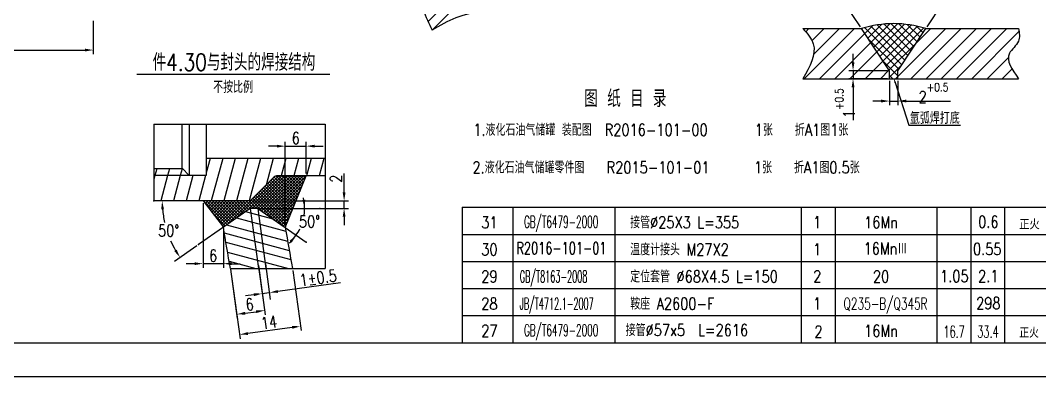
# Model space of a CAD drawing. Header units: millimetres. Extents: x -5725 to -4394, y 10788 to 11382.
# Drawn here: x -5564.2 to -5263.6, y 10788.4 to 10893.6 of the extents above; entities that cross this region are included whole.
import ezdxf
from ezdxf.enums import TextEntityAlignment as Align
from ezdxf.lldxf.tags import DXFTag

# ---------------------------------------------------------------- set-up
doc = ezdxf.new("R2010")
doc.units = ezdxf.units.MM
doc.layers.get('0').update_dxf_attribs({"lineweight": 30})
for name, color, linetype in [('1', 2, 'Continuous'), ('Layer2', 2, 'Continuous'), ('双点划线', 4, 'PHANTOM'), ('文字层', 2, 'Continuous'), ('细实线', 2, 'Continuous'), ('细实线层', 2, 'Continuous'), ('设计数据表', 7, 'Continuous')]:
    doc.layers.add(name, color=color, linetype=linetype)
doc.styles.add('HZ', font='hztxt_e.shx', dxfattribs={"width": 0.95, "bigfont": 'HZTXT.SHX'})
doc.styles.add('HZTXT', font='simplex.shx', dxfattribs={"width": 0.8, "bigfont": 'HZTXT.SHX'})
doc.styles.get("Standard").update_dxf_attribs({"font": 'txt.shx', "bigfont": 'hztxt.shx'})
doc.styles.add('设备室字体', font='simplex.shx', dxfattribs={"width": 0.8, "bigfont": 'HZTXT.SHX'})
tags = doc.linetypes.add('PHANTOM', pattern=[2.5, 1.25, -0.25, 0.25, -0.25, 0.25, -0.25]).pattern_tags.tags
tags[14:15] = [DXFTag(74, 4), DXFTag(75, 0), DXFTag(340, '0'), DXFTag(46, 1.0), DXFTag(50, 0.0), DXFTag(44, 0.0), DXFTag(45, 0.0)]
tags[12:13] = [DXFTag(74, 4), DXFTag(75, 0), DXFTag(340, '0'), DXFTag(46, 1.0), DXFTag(50, 0.0), DXFTag(44, 0.0), DXFTag(45, 0.0)]
tags[10:11] = [DXFTag(74, 4), DXFTag(75, 0), DXFTag(340, '0'), DXFTag(46, 1.0), DXFTag(50, 0.0), DXFTag(44, 0.0), DXFTag(45, 0.0)]
tags[8:9] = [DXFTag(74, 4), DXFTag(75, 0), DXFTag(340, '0'), DXFTag(46, 1.0), DXFTag(50, 0.0), DXFTag(44, 0.0), DXFTag(45, 0.0)]
tags[6:7] = [DXFTag(74, 4), DXFTag(75, 0), DXFTag(340, '0'), DXFTag(46, 1.0), DXFTag(50, 0.0), DXFTag(44, 0.0), DXFTag(45, 0.0)]
tags[4:5] = [DXFTag(74, 4), DXFTag(75, 0), DXFTag(340, '0'), DXFTag(46, 1.0), DXFTag(50, 0.0), DXFTag(44, 0.0), DXFTag(45, 0.0)]
doc.dimstyles.new('ISO-26', dxfattribs={"dimtxt": 3.5, "dimasz": 2.5, "dimexe": 1.25, "dimexo": 0.625, "dimtad": 1, "dimlfac": 20, "dimtxsty": 'Standard', "dimcen": 2.5, "dimadec": 0, "dimazin": 0, "dimtfac": 1, "dimtmove": 0, "dimatfit": 3, "dimfxl": 1.25, "dimarcsym": 0})

# ---------------------------------------------------------------- blocks, each defined once
blk = doc.blocks.new('*D151')
at = {"layer": '1', "color": 0, "lineweight": -2}
for p, q in [((-5488.58, 10856.47), (-5491.08, 10856.47)), ((-5486.08, 10833.03), (-5486.08, 10857.72)), ((-5486.08, 10856.47), (-5479.93, 10856.47)), ((-5479.93, 10848.37), (-5479.93, 10857.72)), ((-5477.43, 10856.47), (-5474.93, 10856.47))]:
    blk.add_line(p, q, dxfattribs=at)
at = {"layer": '1', "color": 0}
for points in [[(-5488.58, 10856.88), (-5488.58, 10856.05), (-5486.08, 10856.47)], [(-5477.43, 10856.88), (-5477.43, 10856.05), (-5479.93, 10856.47)]]:
    blk.add_solid(points, dxfattribs=at)
at = {"layer": 'DEFPOINTS', "color": 0}
for p in [(-5479.93, 10856.47), (-5479.93, 10847.74), (-5486.08, 10832.41)]:
    blk.add_point(p, dxfattribs=at)
at = {"layer": '1', "color": 0, "insert": (-5483.01, 10858.84), "char_height": 3.5, "attachment_point": 5, "style": 'HZTXT'}
blk.add_mtext('6', dxfattribs=at)
blk = doc.blocks.new('*D153')
at = {"layer": '1', "color": 0, "lineweight": -2}
for p, q in [((-5468.74, 10842.81), (-5468.74, 10848.42)), ((-5495.8, 10840.31), (-5467.49, 10840.31)), ((-5468.74, 10838.11), (-5468.74, 10840.31)), ((-5494.15, 10838.11), (-5467.49, 10838.11)), ((-5468.74, 10835.61), (-5468.74, 10833.11))]:
    blk.add_line(p, q, dxfattribs=at)
at = {"layer": '1', "color": 0}
for points in [[(-5469.16, 10842.81), (-5468.33, 10842.81), (-5468.74, 10840.31)], [(-5469.16, 10835.61), (-5468.33, 10835.61), (-5468.74, 10838.11)]]:
    blk.add_solid(points, dxfattribs=at)
at = {"layer": 'DEFPOINTS', "color": 0}
for p in [(-5496.42, 10840.31), (-5468.74, 10840.31), (-5494.77, 10838.11)]:
    blk.add_point(p, dxfattribs=at)
at = {"layer": '1', "color": 0, "insert": (-5471.12, 10846.86), "char_height": 3.5, "attachment_point": 5, "rotation": 90, "style": 'HZTXT'}
blk.add_mtext('2', dxfattribs=at)
blk = doc.blocks.new('*D154')
at = {"layer": '1', "color": 0, "lineweight": -2}
for p, q in [((-5510.36, 10839.68), (-5510.36, 10820.53)), ((-5504.36, 10831.92), (-5504.36, 10820.53)), ((-5512.86, 10821.78), (-5515.36, 10821.78)), ((-5504.36, 10821.78), (-5510.36, 10821.78)), ((-5501.86, 10821.78), (-5499.36, 10821.78))]:
    blk.add_line(p, q, dxfattribs=at)
at = {"layer": '1', "color": 0}
for points in [[(-5512.86, 10822.2), (-5512.86, 10821.36), (-5510.36, 10821.78)], [(-5501.86, 10822.2), (-5501.86, 10821.36), (-5504.36, 10821.78)]]:
    blk.add_solid(points, dxfattribs=at)
at = {"layer": 'DEFPOINTS', "color": 0}
for p in [(-5510.36, 10840.31), (-5504.36, 10832.55), (-5510.36, 10821.78)]:
    blk.add_point(p, dxfattribs=at)
at = {"layer": '1', "color": 0, "insert": (-5507.36, 10824.15), "char_height": 3.5, "attachment_point": 5, "style": 'HZTXT'}
blk.add_mtext('6', dxfattribs=at)
blk = doc.blocks.new('*D155')
at = {"layer": '1', "color": 0, "lineweight": -2}
for p, q in [((-5502.26, 10820.14), (-5500.25, 10805.58)), ((-5494.02, 10821.27), (-5492.02, 10806.72)), ((-5497.95, 10807.16), (-5494.66, 10807.61))]:
    blk.add_line(p, q, dxfattribs=at)
at = {"layer": '1', "color": 0}
for points in [[(-5498, 10807.57), (-5497.89, 10806.75), (-5500.42, 10806.82)], [(-5494.72, 10808.03), (-5494.61, 10807.2), (-5492.19, 10807.96)]]:
    blk.add_solid(points, dxfattribs=at)
at = {"layer": 'DEFPOINTS', "color": 0}
for p in [(-5494.11, 10821.89), (-5502.34, 10820.76), (-5492.19, 10807.96)]:
    blk.add_point(p, dxfattribs=at)
at = {"layer": '1', "color": 0, "insert": (-5496.63, 10809.74), "char_height": 3.5, "attachment_point": 5, "rotation": 7.8406, "style": 'HZTXT'}
blk.add_mtext('6', dxfattribs=at)
blk = doc.blocks.new('*D156')
at = {"layer": '1', "color": 0, "lineweight": -2}
for p, q in [((-5483.88, 10819.77), (-5481.44, 10802.07)), ((-5501.86, 10817.29), (-5499.43, 10799.59)), ((-5484.09, 10802.96), (-5497.12, 10801.17))]:
    blk.add_line(p, q, dxfattribs=at)
at = {"layer": '1', "color": 0}
for points in [[(-5497.18, 10801.58), (-5497.06, 10800.76), (-5499.6, 10800.83)], [(-5484.14, 10803.38), (-5484.03, 10802.55), (-5481.61, 10803.3)]]:
    blk.add_solid(points, dxfattribs=at)
at = {"layer": 'DEFPOINTS', "color": 0}
for p in [(-5483.96, 10820.39), (-5501.95, 10817.91), (-5499.6, 10800.83)]:
    blk.add_point(p, dxfattribs=at)
at = {"layer": '1', "color": 0, "insert": (-5490.93, 10804.42), "char_height": 3.5, "attachment_point": 5, "rotation": 7.8406, "style": 'HZTXT'}
blk.add_mtext('14', dxfattribs=at)
blk = doc.blocks.new('*D191')
at = {"layer": '1', "color": 0, "lineweight": -2}
for p, q in [((-5316.49, 10891.72), (-5320.93, 10898.39)), ((-5296.8, 10891.72), (-5292.36, 10898.39))]:
    blk.add_line(p, q, dxfattribs=at)
blk.add_arc((-5306.65, 10876.93), 24.54, 62.1991, 117.8009, dxfattribs=at)
at = {"layer": '1', "color": 0}
for points in [[(-5317.88, 10898.27), (-5318.3, 10898.99), (-5320.24, 10897.35)], [(-5294.99, 10898.99), (-5295.42, 10898.27), (-5293.05, 10897.35)]]:
    blk.add_solid(points, dxfattribs=at)
at = {"layer": 'DEFPOINTS', "color": 0}
for p in [(-5301.87, 10900.99), (-5316.14, 10891.2), (-5297.15, 10891.2), (-5307.85, 10878.74), (-5305.44, 10878.74)]:
    blk.add_point(p, dxfattribs=at)
at = {"layer": '1', "color": 0, "insert": (-5306.65, 10903.84), "char_height": 3.5, "attachment_point": 5, "style": 'HZTXT'}
blk.add_mtext('60%%d%%p5%%d', dxfattribs=at)

msp = doc.modelspace()

# ---------------------------------------------------------------- hatches: boundary and pattern name
at = {"layer": '1'}
h = msp.add_hatch(dxfattribs=at)
h.set_pattern_fill('ANSI37', color=256, scale=0.2, style=0)
h.set_pattern_definition([(45, (-5554.027, 10476.3877), (-0.4490128, 0.4490128), []), (135, (-5554.027, 10476.3877), (-0.4490128, -0.4490128), [])])
h.paths.add_polyline_path([(-5494.22376, 10838.10542), (-5483.79715, 10838.10542), (-5479.92821, 10847.74476), (-5483.54893, 10847.74476), (-5487.27592, 10847.74476), (-5488.3631, 10847.74476, 0.198912367), (-5489.42376, 10847.30542), (-5491.74174, 10844.98744), (-5496.42376, 10840.30542), (-5496.72328, 10840.30542), (-5500.45027, 10840.30542), (-5504.17727, 10840.30542), (-5507.90426, 10840.30542), (-5510.35841, 10840.30542), (-5504.35841, 10832.54952), (-5503.37083, 10833.24103), (-5500.48365, 10835.26266), (-5497.81033, 10837.13454), (-5496.42376, 10838.10542)])
h.paths.add_polyline_path([(-5486.08459, 10832.40631), (-5483.79715, 10838.10542), (-5494.22376, 10838.10542), (-5489.75444, 10834.97597)])
at = {"layer": 'Layer2'}
h = msp.add_hatch(dxfattribs=at)
h.set_pattern_fill('ANSI31', color=256, style=0)
h.set_pattern_definition([(45, (-19535.6842, 9713.0344), (-2.245064, 2.245064), [])])
edge = h.paths.add_edge_path()
edge.add_spline(control_points=[(-5333.40213, 10891.20005), (-5332.13445, 10889.71579), (-5328.39284, 10885.33492), (-5331.40832, 10879.93902), (-5333.40213, 10876.37128)], knot_values=[0, 0, 0, 0, 5.481209668, 16.178022296, 16.178022296, 16.178022296, 16.178022296], degree=3, periodic=0)
edge.add_line((-5333.40213, 10876.37128), (-5307.85069, 10876.37128))
edge.add_line((-5307.85069, 10876.37128), (-5307.85069, 10878.7382))
edge.add_line((-5307.85069, 10878.7382), (-5316.14336, 10891.20005))
edge.add_line((-5316.14336, 10891.20005), (-5333.40213, 10891.20005))
edge = h.paths.add_edge_path()
edge.add_spline(control_points=[(-5269.85391, 10876.37128), (-5271.72732, 10879.04766), (-5274.64599, 10883.2173), (-5269.11109, 10886.98115), (-5269.61997, 10889.87137), (-5269.85391, 10891.20005)], knot_values=[0, 0, 0, 0, 7.960857754, 12.402569028, 16.181904005, 16.181904005, 16.181904005, 16.181904005], degree=3, periodic=0)
edge.add_line((-5269.85391, 10891.20005), (-5297.14778, 10891.20005))
edge.add_line((-5297.14778, 10891.20005), (-5305.44044, 10878.7382))
edge.add_line((-5305.44044, 10878.7382), (-5305.44044, 10876.37128))
edge.add_line((-5305.44044, 10876.37128), (-5269.85391, 10876.37128))
h = msp.add_hatch(dxfattribs=at)
h.set_pattern_fill('ANSI37', color=256, scale=0.5, style=0)
h.set_pattern_definition([(45, (-19535.6842, 9713.0344), (-1.12253202, 1.12253202), []), (135, (-19535.6842, 9713.0344), (-1.12253202, -1.12253202), [])])
edge = h.paths.add_edge_path()
edge.add_line((-5307.85069, 10876.37128), (-5305.44044, 10876.37128))
edge.add_line((-5305.44044, 10876.37128), (-5305.44044, 10878.7382))
edge.add_line((-5305.44044, 10878.7382), (-5297.14778, 10891.20005))
edge.add_arc((-5306.64557, 10860.15027), 32.46993, 72.9916975, 107.0083025)
edge.add_line((-5316.14336, 10891.20005), (-5307.85069, 10878.7382))
edge.add_line((-5307.85069, 10878.7382), (-5307.85069, 10876.37128))

# ---------------------------------------------------------------- linework, layer by layer
for p, q in [((-5333.40213, 10891.20005), (-5316.14336, 10891.20005)), ((-5307.85069, 10878.7382), (-5316.14336, 10891.20005)), ((-5305.44044, 10878.7382), (-5297.14778, 10891.20005)), ((-5297.14778, 10891.20005), (-5269.85391, 10891.20005)), ((-5333.40213, 10876.37128), (-5307.85069, 10876.37128)), ((-5307.85069, 10876.37128), (-5307.85069, 10878.7382)), ((-5307.85069, 10876.37128), (-5269.85391, 10876.37128)), ((-5305.44044, 10876.37128), (-5305.44044, 10878.7382)), ((-5516.54508, 10849.92674), (-5516.54508, 10862.91331)), ((-5514.42376, 10862.91331), (-5514.42376, 10847.80542)), ((-5509.42376, 10862.91331), (-5509.42376, 10847.80542)), ((-5474.31613, 10852.80542), (-5509.42376, 10852.80542)), ((-5516.42376, 10849.80542), (-5524.83315, 10849.80542)), ((-5514.42376, 10847.80542), (-5516.54508, 10849.92674)), ((-5509.42376, 10847.80542), (-5514.41256, 10847.80542)), ((-5496.42376, 10840.30542), (-5489.42376, 10847.30542)), ((-5474.31613, 10847.74476), (-5488.3631, 10847.74476)), ((-5486.08459, 10832.40631), (-5479.92821, 10847.74476)), ((-5496.42376, 10840.30542), (-5524.83315, 10840.30542)), ((-5510.35841, 10840.30542), (-5504.35841, 10832.54952)), ((-5496.42376, 10838.10542), (-5504.35841, 10832.54952)), ((-5494.22376, 10838.10542), (-5496.42376, 10838.10542)), ((-5494.22376, 10838.10542), (-5486.08459, 10832.40631)), ((-5504.35841, 10832.54952), (-5511.69572, 10827.41188)), ((-5699.94305, 10798.43691), (-4893.94305, 10798.43691))]:
    msp.add_line(p, q)
for centre, radius, start, end in [((-5306.64557, 10860.15027), 32.46993, 72.9916975, 107.0083025), ((-5488.3631, 10846.24476), 1.5, 90, 135), ((-5494.22376, 10838.10542), 13.83421, 10.3681401, 12.8659739), ((-5494.22376, 10838.10542), 13.83421, 312.1340261, 314.6318599)]:
    msp.add_arc(centre, radius, start, end)
msp.add_ellipse((-4969.49755, 10581.56398), major_axis=(399.75, -692.38731), ratio=0.500938086, start_param=4.075392769, end_param=4.093125691)
for points in [[(-5445.50411, 10896.67351), (-5444.61379, 10894.67621), (-5443.71332, 10892.69581), (-5442.80286, 10890.73265)], [(-5502.25016, 10820.38526), (-5502.97998, 10824.45209), (-5503.68278, 10828.50705), (-5504.35841, 10832.54952)]]:
    msp.add_open_spline(points, degree=3)
for p in [(-5524.83315, 10840.30542), (-5496.42376, 10840.30542), (-5494.22376, 10838.10542), (-5475.9475, 10838.10542), (-5504.35841, 10832.54952), (-5486.08459, 10832.40631), (-5479.92986, 10828.09672), (-5511.69572, 10827.41188)]:
    msp.add_point(p)
at = {"layer": '1'}
for p, q in [((-5443.96115, 10893.25131), (-5437.1576, 10900.05486)), ((-5442.80286, 10890.73265), (-5436.01568, 10897.51983)), ((-5542.70955, 10893.44227), (-5542.70955, 10883.58559)), ((-5650.33019, 10884.83559), (-5545.20955, 10884.83559)), ((-5318.6352, 10881.2382), (-5318.6352, 10883.7382)), ((-5529.88615, 10877.73729), (-5472.97734, 10877.73729)), ((-5308.47569, 10878.7382), (-5319.8852, 10878.7382)), ((-5308.47569, 10876.37128), (-5319.8852, 10876.37128)), ((-5318.6352, 10878.7382), (-5318.6352, 10876.37128)), ((-5318.6352, 10873.87128), (-5318.6352, 10864.16339)), ((-5307.85069, 10875.74628), (-5307.85069, 10868.52927)), ((-5305.44044, 10875.74628), (-5305.44044, 10868.52927)), ((-5310.35069, 10869.77927), (-5312.85069, 10869.77927)), ((-5307.85069, 10869.77927), (-5305.44044, 10869.77927)), ((-5302.94044, 10869.77927), (-5289.88818, 10869.77927)), ((-5508.28189, 10852.80542), (-5509.42376, 10848.5439)), ((-5504.5549, 10852.80542), (-5507.90426, 10840.30542)), ((-5500.8279, 10852.80542), (-5504.17727, 10840.30542)), ((-5497.10091, 10852.80542), (-5500.45027, 10840.30542)), ((-5493.37391, 10852.80542), (-5496.72328, 10840.30542)), ((-5489.64692, 10852.80542), (-5491.74174, 10844.98744)), ((-5485.91992, 10852.80542), (-5487.27592, 10847.74476)), ((-5482.19293, 10852.80542), (-5483.54893, 10847.74476)), ((-5478.46594, 10852.80542), (-5479.82194, 10847.74476)), ((-5474.73894, 10852.80542), (-5476.09494, 10847.74476)), ((-5523.99371, 10849.80542), (-5524.52961, 10847.80542)), ((-5520.26672, 10849.80542), (-5520.80262, 10847.80542)), ((-5516.53973, 10849.80542), (-5517.07562, 10847.80542)), ((-5524.52961, 10847.80542), (-5524.83315, 10846.6726)), ((-5520.80262, 10847.80542), (-5522.81224, 10840.30542)), ((-5517.07562, 10847.80542), (-5519.08524, 10840.30542)), ((-5513.34863, 10847.80542), (-5515.35825, 10840.30542)), ((-5509.62164, 10847.80542), (-5511.63125, 10840.30542)), ((-5497.81033, 10837.13454), (-5489.75444, 10834.97597)), ((-5496.42376, 10838.10542), (-5493.95854, 10820.38526)), ((-5494.22376, 10838.10542), (-5475.9475, 10838.10542)), ((-5494.22376, 10838.10542), (-5491.78361, 10820.38526)), ((-5500.48365, 10835.26266), (-5485.90524, 10831.35639)), ((-5504.07129, 10830.84053), (-5484.92105, 10825.70924)), ((-5503.42424, 10833.25534), (-5485.39852, 10828.42537)), ((-5486.08459, 10832.40631), (-5479.92986, 10828.09672)), ((-5503.60956, 10828.12862), (-5484.43561, 10822.99097)), ((-5433.94305, 10830.43691), (-5253.94305, 10830.43691)), ((-5512.20769, 10827.0534), (-5518.7698, 10822.45855)), ((-5503.10209, 10825.1974), (-5485.14296, 10820.38526)), ((-5502.62407, 10822.48112), (-5494.80222, 10820.38526)), ((-5433.94305, 10822.43691), (-5253.94305, 10822.43691)), ((-5494.04339, 10821.44207), (-5492.60056, 10810.96439)), ((-5491.96848, 10821.7278), (-5490.52565, 10811.25012)), ((-5469.82335, 10816.1198), (-5488.32186, 10813.57247)), ((-5492.87339, 10812.9457), (-5490.79849, 10813.23142)), ((-5433.94305, 10814.43691), (-5253.94305, 10814.43691)), ((-5495.35002, 10812.60465), (-5497.82665, 10812.26361)), ((-5433.94305, 10806.43691), (-5253.94305, 10806.43691))]:
    msp.add_line(p, q, dxfattribs=at)
for centre, radius, start, end in [((-5494.22376, 10838.10542), 13.83421, 351.9577306, 10.3681401), ((-5493.28184, 10840.30542), 29.11506, 184.9212839, 192.5946315), ((-5494.22376, 10838.10542), 13.83421, 314.6318599, 334.1788442), ((-5493.28184, 10840.30542), 29.11506, 203.8228151, 210.0787161)]:
    msp.add_arc(centre, radius, start, end, dxfattribs=at)
msp.add_spline([(-5458.81356, 10929.87628), (-5409.07116, 10947.64039), (-5403.18466, 10903.34802), (-5435.75666, 10894.33277), (-5442.80286, 10890.73265)], degree=3, dxfattribs=at)
for points in [[(-5545.20955, 10885.25226), (-5545.20955, 10884.41893), (-5542.70955, 10884.83559)], [(-5319.05187, 10881.2382), (-5318.21853, 10881.2382), (-5318.6352, 10878.7382)], [(-5319.05187, 10873.87128), (-5318.21853, 10873.87128), (-5318.6352, 10876.37128)], [(-5310.35069, 10870.19594), (-5310.35069, 10869.36261), (-5307.85069, 10869.77927)], [(-5302.94044, 10870.19594), (-5302.94044, 10869.36261), (-5305.44044, 10869.77927)], [(-5522.3969, 10840.30542), (-5521.87328, 10837.82561), (-5522.70585, 10837.78984)], [(-5480.38955, 10838.10542), (-5481.0304, 10840.55754), (-5480.20047, 10840.63284)], [(-5482.89144, 10830.17044), (-5484.18623, 10827.99165), (-5484.82287, 10828.52935)], [(-5517.1315, 10823.60571), (-5518.82746, 10825.48914), (-5518.12494, 10825.93738)], [(-5492.87339, 10812.9457), (-5495.29318, 10812.19188), (-5495.40686, 10813.01742)], [(-5490.79849, 10813.23142), (-5488.26502, 10813.15969), (-5488.3787, 10813.98524)]]:
    msp.add_solid(points, dxfattribs=at)
at = {"layer": 'Layer2'}
msp.add_line((-5302.22887, 10862.6772), (-5286.92432, 10862.6772), dxfattribs=at)
msp.add_lwpolyline([(-5306.183, 10875.20819), (-5302.22887, 10862.6772), (-5302.22887, 10862.6772)], dxfattribs=at)
for points in [[(-5333.40213, 10891.20005), (-5330.37473, 10886.63075), (-5333.40213, 10876.37128)], [(-5269.85391, 10891.20005), (-5269.85391, 10887.42071), (-5272.52387, 10883.87105), (-5269.85391, 10876.37128)]]:
    msp.add_spline(points, degree=3, dxfattribs=at)
msp.add_solid([(-5306.43129, 10875.11663), (-5306.71569, 10876.61049), (-5305.96217, 10875.28962)], dxfattribs=at)
at = {"layer": '双点划线', "ltscale": 8}
for p, q in [((-5524.83315, 10862.91331), (-5474.31613, 10862.91331)), ((-5524.83315, 10862.91331), (-5524.83315, 10840.30542)), ((-5474.31613, 10862.91331), (-5474.31613, 10820.38526)), ((-5502.25016, 10820.38526), (-5474.31613, 10820.38526))]:
    msp.add_line(p, q, dxfattribs=at)
at = {"layer": '细实线'}
msp.add_line((-5514.42376, 10847.80542), (-5524.83315, 10847.80542), dxfattribs=at)
at = {"layer": '细实线层'}
msp.add_line((-5724.94305, 10788.43691), (-4883.94305, 10788.43691), dxfattribs=at)
at = {"layer": '设计数据表'}
for p, q in [((-5433.94305, 10838.43691), (-5253.94305, 10838.43691)), ((-5433.94305, 10838.43691), (-5433.94305, 10798.43691)), ((-5418.94305, 10838.43691), (-5418.94305, 10798.43691)), ((-5388.94305, 10838.43691), (-5388.94305, 10798.43691)), ((-5333.94305, 10838.43691), (-5333.94305, 10798.43691)), ((-5323.94305, 10838.43691), (-5323.94305, 10798.43691)), ((-5293.94305, 10838.43691), (-5293.94305, 10798.43691)), ((-5283.94305, 10838.43691), (-5283.94305, 10798.43691)), ((-5273.94305, 10838.43691), (-5273.94305, 10798.43691))]:
    msp.add_line(p, q, dxfattribs=at)

# ---------------------------------------------------------------- texts
at = {"layer": '1'}
for s, height, style, width, p in [('件4.30与封头的焊接结构', 5, 'HZTXT', 0.8, (-5525.21919, 10878.73621)), ('不按比例', 3.5, 'HZTXT', 0.8, (-5507.36621, 10872.18127)), ('图 纸 目 录', 5, 'HZTXT', 0.8, (-5397.89741, 10868.01168)), ('1.液化石油气储罐 装配图  R2016-101-00     1张   折A1图1张', 3.5, 'HZTXT', 0.8, (-5430.63629, 10859.53074)), ('2.液化石油气储罐零件图   R2015-101-01     1张   折A1图0.5张', 3.5, 'HZTXT', 0.8, (-5430.89149, 10848.44407)), ('31', 3.5, 'HZTXT', 0.8, (-5428.28546, 10832.22368)), ('GB/T6479-2000', 3.5000002, '设备室字体', 0.55, (-5415.69734, 10832.36372)), ('接管%%C25X3 L=355', 3.5, '设备室字体', 0.8, (-5384.3797, 10832.22368)), ('温度计接头 M27X2', 3.5, 'HZTXT', 0.8, (-5384.3797, 10824.22368)), ('30', 3.5, 'HZTXT', 0.8, (-5428.28546, 10824.22368)), ('29', 3.5, 'HZTXT', 0.8, (-5428.28546, 10816.22368)), ('GB/T8163-2008', 3.5000002, 'HZTXT', 0.5, (-5416.94448, 10816.22368)), ('定位套管 %%C68X4.5 L=150', 3.5, 'HZTXT', 0.8, (-5384.3797, 10816.22368)), ('28', 3.5, 'HZTXT', 0.8, (-5428.28546, 10808.22368)), ('JB/T4712.1-2007', 3.5000002, 'HZTXT', 0.5, (-5416.94448, 10808.22368)), ('鞍座 A2600-F', 3.5, 'HZTXT', 0.8, (-5384.3797, 10808.22368)), ('27', 3.5, 'HZTXT', 0.8, (-5428.28546, 10800.22368)), ('GB/T6479-2000', 3.5000002, '设备室字体', 0.55, (-5415.69734, 10800.36372)), ('接管%%C57x5  L=2616', 3.5, 'HZTXT', 0.8, (-5385.69733, 10800.43161)), ('正火', 3, 'HZTXT', 0.8, (-5269.61123, 10799.89249))]:
    msp.add_text(s, height=height, dxfattribs=dict(at, style=style, width=width)).set_placement(p)
at = {"layer": '1', "width": 0.8}
for s, style, p in [('1', 'HZTXT', (-5329.20155, 10834.03074)), ('0.6', 'HZTXT', (-5278.73944, 10834.11797)), ('1', 'HZTXT', (-5329.20155, 10826.03074)), ('0.55', 'HZTXT', (-5279.05762, 10826.10879)), ('2', 'HZTXT', (-5329.20155, 10818.03074)), ('1.05', 'HZTXT', (-5288.76215, 10818.10585)), ('2.1', '设备室字体', (-5278.76215, 10818.10585)), ('1', 'HZTXT', (-5329.20155, 10810.03074)), ('298', 'HZTXT', (-5278.73944, 10810.11797))]:
    msp.add_text(s, height=3.5, dxfattribs=dict(at, style=style)).set_placement(p, align=Align.MIDDLE)
at = {"layer": '1'}
for s, style, width, p in [('16Mn', '设备室字体', 0.8, (-5310.38366, 10832.22368)), ('16MnⅢ', 'HZTXT', 0.8, (-5309.08143, 10824.48041)), ('20', 'HZTXT', 0.8, (-5310.38366, 10816.22368)), ('Q235-B/Q345R', '设备室字体', 0.65, (-5309.03666, 10808.22368)), ('16Mn', '设备室字体', 0.8, (-5310.38366, 10800.22368)), ('2', 'HZTXT', 0.8, (-5328.84067, 10799.95636)), ('16.7', 'HZTXT', 0.6, (-5288.84067, 10799.95636)), ('33.4', 'HZTXT', 0.6, (-5278.84067, 10799.95636))]:
    msp.add_text(s, height=3.5, dxfattribs=dict(at, style=style, width=width)).set_placement(p, align=Align.CENTER)
at = {"layer": '1', "style": 'HZ'}
msp.add_text('正火', height=3, dxfattribs=at).set_placement((-5269.61123, 10831.89249))
at = {"layer": '1', "char_height": 3.5, "attachment_point": 5, "style": 'HZTXT'}
for s, insert, rotation in [('1{\\H0.7x;\\S+0.5^ ;}', (-5321.0102, 10869.1485), 90), ('1±0.5', (-5476.41806, 10817.58386), 7.8406033)]:
    msp.add_mtext(s, dxfattribs=dict(at, insert=insert, rotation=rotation))
at = {"layer": '1', "char_height": 3.5, "attachment_point": 5}
for s, insert, style in [('2{\\H0.7x;\\S+0.5^ ;}', (-5294.90041, 10872.15427), 'HZTXT'), ('50°', (-5478.9393, 10834.19377), 'HZTXT'), ('50°', (-5520.49399, 10831.53357), '设备室字体')]:
    msp.add_mtext(s, dxfattribs=dict(at, insert=insert, style=style))
at = {"layer": 'Layer2', "insert": (-5301.87824, 10866.51824), "char_height": 3.5, "attachment_point": 1, "style": 'HZTXT'}
msp.add_mtext('氩弧焊打底', dxfattribs=at)
at = {"layer": '文字层', "style": 'HZTXT', "width": 0.7}
msp.add_text('R2016-101-01', height=3.5, dxfattribs=at).set_placement((-5417.9161, 10824.62256))

# ---------------------------------------------------------------- dimensions: what is measured, and where the dimension line sits
at = {"layer": '1'}
dim = msp.add_angular_dim_2l(base=(-5301.87414, 10900.99412), line1=((-5307.85069, 10878.7382), (-5316.14336, 10891.20005)), line2=((-5305.44044, 10878.7382), (-5297.14778, 10891.20005)), text='60%%d%%p5%%d', dimstyle='ISO-26', override={"dimtxt": 3.5, "dimtxsty": 'HZTXT'}, dxfattribs=at)
dim.commit()
dim.dimension.update_dxf_attribs({"geometry": '*D191', "text_midpoint": (-5306.64557, 10903.83755)})
for base, p1, p2, picture, middle in [((-5479.92821, 10856.46635), (-5486.08459, 10832.40631), (-5479.92821, 10847.74476), '*D151', (-5483.0064, 10858.84135)), ((-5510.35841, 10821.77972), (-5504.35841, 10832.54952), (-5510.35841, 10840.30542), '*D154', (-5507.35841, 10824.15472))]:
    dim = msp.add_linear_dim(base=base, p1=p1, p2=p2, text='6', dimstyle='ISO-26', override={"dimtxsty": 'HZTXT'}, dxfattribs=at)
    dim.commit()
    dim.dimension.update_dxf_attribs({"geometry": picture, "text_midpoint": middle})
dim = msp.add_linear_dim(base=(-5468.74175, 10840.30542), p1=(-5494.7744, 10838.10542), p2=(-5496.42376, 10840.30542), angle=90, text='2', dimstyle='ISO-26', override={"dimtxsty": 'HZTXT'}, dxfattribs=at)
dim.commit()
dim.dimension.update_dxf_attribs({"geometry": '*D153', "text_midpoint": (-5471.11675, 10846.86375)})
for p1, p2, distance, text, picture, middle in [((-5502.34212, 10820.75726), (-5494.10528, 10821.89151), -14.06797, '6', '*D155', (-5496.62857, 10809.74073)), ((-5483.96318, 10820.38526), (-5501.94982, 10817.90841), 17.24269, '14', '*D156', (-5490.92829, 10804.41814))]:
    dim = msp.add_aligned_dim(p1=p1, p2=p2, distance=distance, text=text, dimstyle='ISO-26', override={"dimtxsty": 'HZTXT'}, dxfattribs=at)
    dim.commit()
    dim.dimension.update_dxf_attribs({"geometry": picture, "text_midpoint": middle})

doc.saveas('drawing.dxf')
